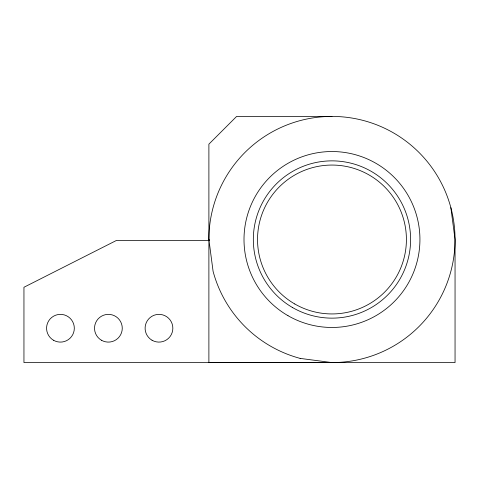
<?xml version="1.0" encoding="UTF-8"?>
<svg xmlns="http://www.w3.org/2000/svg" width="479" height="479" viewBox="0 0 479 479"><rect width="100%" height="100%" fill="white"/><g stroke="black" fill="none" stroke-linecap="round" stroke-linejoin="round"><path stroke-width="0.72" d="M300.111 358.382A123.079 123.079 0 0 1 213.089 271.353L208.892 239.494L208.886 362.585L331.965 362.579L300.099 358.394M331.971 116.421L236.632 116.415L208.892 144.155L208.892 240.985A123.079 123.079 0 0 1 331.48 116.421A123.079 123.079 0 0 1 455.05 239.997A123.079 123.079 0 0 1 330.486 362.567M450.853 207.652L455.05 239.506L455.05 362.579L23.95 362.573L23.95 287.268L116.421 240.464L208.892 240.464L208.892 239.494M294.753 303.967A74.437 74.437 0 0 0 406.408 239.5A74.437 74.437 0 0 0 294.753 175.033A74.437 74.437 0 0 0 294.753 303.967M292.651 307.602A78.634 78.634 0 0 0 410.605 239.5A78.634 78.634 0 0 0 292.651 171.398A78.634 78.634 0 0 0 292.651 307.602M287.987 315.679A87.962 87.962 0 0 0 419.933 239.506A87.962 87.962 0 0 0 287.987 163.321A87.962 87.962 0 0 0 287.987 315.679M53.51 340.246A13.873 13.873 0 0 0 74.317 328.229A13.873 13.873 0 0 0 53.51 316.218A13.873 13.873 0 0 0 53.51 340.246M101.458 340.246A13.873 13.873 0 0 0 122.265 328.229A13.873 13.873 0 0 0 101.458 316.218A13.873 13.873 0 0 0 101.458 340.246M152.041 340.246A13.873 13.873 0 0 0 172.847 328.229A13.873 13.873 0 0 0 152.041 316.218A13.873 13.873 0 0 0 152.041 340.246"/></g></svg>
